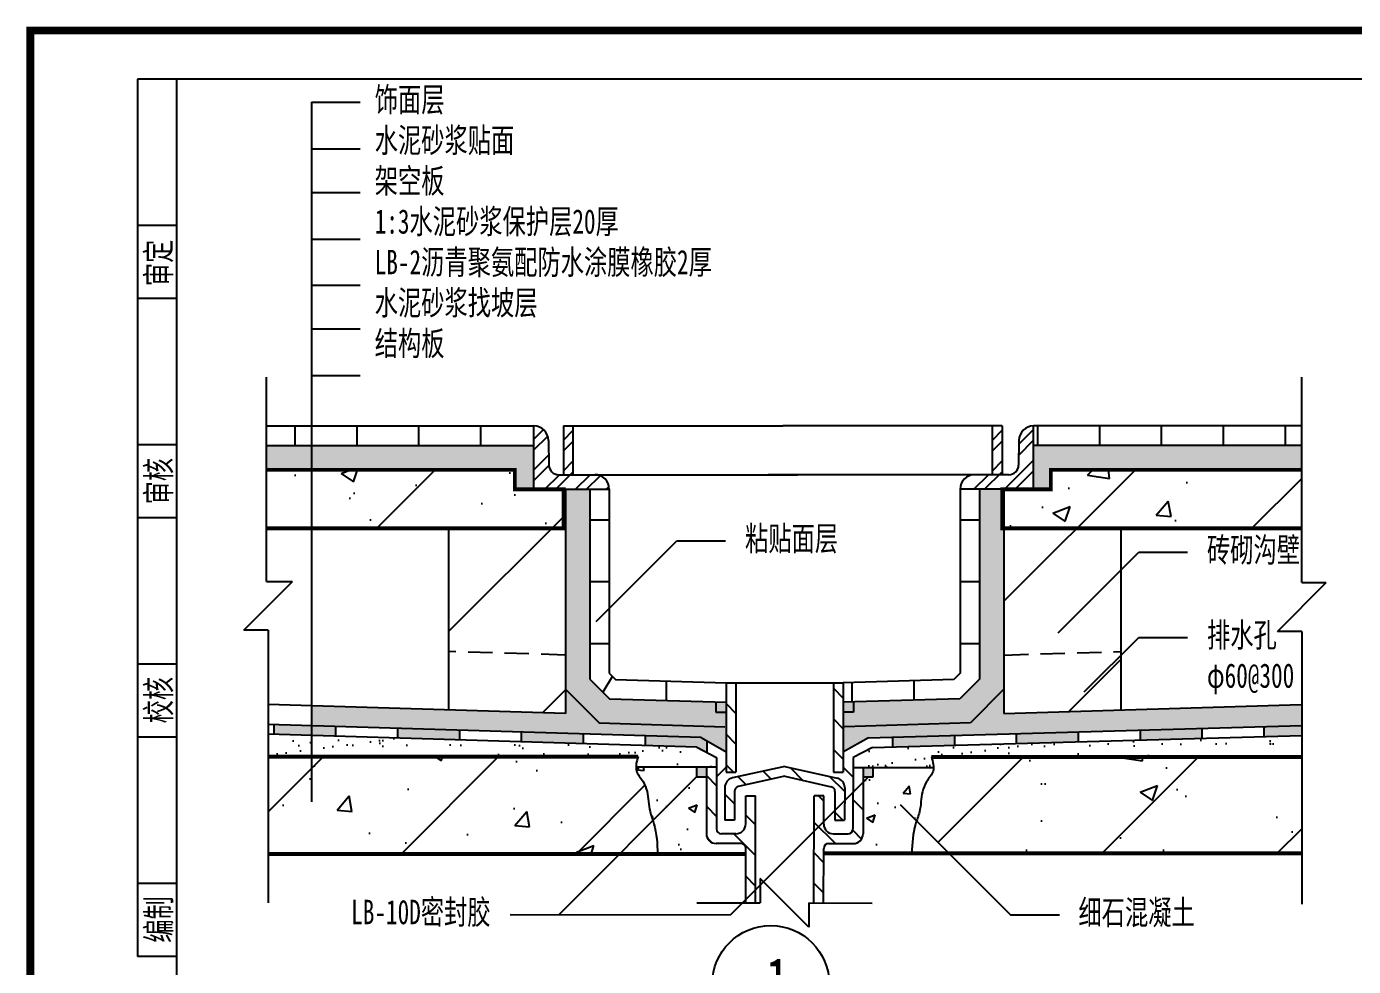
# Model space of a CAD drawing. Extents: x -1435 to -294, y -762 to 85.
# Drawn here: x -1435.2 to -1299.1, y -11.5 to 85 of the extents above; entities that cross this region are included whole.
import ezdxf

# ---------------------------------------------------------------- set-up
doc = ezdxf.new("R2010")
doc.units = 0
doc.linetypes.add('DASHED', pattern=[0.75, 0.5, -0.25])
doc.layers.get('0').update_dxf_attribs({"linetype": 'CONTINUOUS'})
doc.styles.get("Standard").update_dxf_attribs({"font": 'SimSun.ttf', "width": 0.7, "height": 2.5})

# ---------------------------------------------------------------- blocks, each defined once
blk = doc.blocks.new('X1')
blk.add_circle((-0.07, -0.01), 6)
at = {"insert": (-0.57, 2.69), "char_height": 5, "width": 2.34, "attachment_point": 1}
blk.add_mtext('1', dxfattribs=at)

msp = doc.modelspace()

# ---------------------------------------------------------------- hatches: boundary and pattern name
h = msp.add_hatch()
h.set_pattern_fill('ANSI31', color=256, scale=2, angle=45, style=0)
h.set_pattern_definition([(90, (-1160, 434.404), (-6.35, 1e-15), [])])
h.paths.add_polyline_path([(-1383.16, 43.98), (-1405.99, 43.98), (-1405.99, 41.98), (-1383.16, 41.98)])
h.paths.add_polyline_path([(-1405.99, 43.98), (-1410.61, 43.98), (-1410.61, 41.98), (-1405.99, 41.98)])
h.paths.add_polyline_path([(-1304.37, 43.98), (-1331.88, 43.98), (-1331.88, 41.98), (-1304.37, 41.98)])
h = msp.add_hatch()
h.set_pattern_fill('STEEL', color=256, scale=0.7, style=0)
h.set_pattern_definition([(45, (-1160, 434.4038), (-1.571545, 1.571545), []), (45, (-1160, 435.515), (-1.571545, 1.571545), [])])
h.paths.add_polyline_path([(-1376.92, 38.98), (-1380.61, 38.98, -0.408756), (-1381.61, 39.97), (-1381.66, 42.54, 0.40332), (-1383.16, 43.98), (-1383.16, 37.48), (-1375.42, 37.48, 0.414214)])
h.paths.add_polyline_path([(-1379.11, 43.98), (-1380.11, 43.98), (-1380.11, 38.98), (-1379.11, 38.98)], flags=17)
h.paths.add_polyline_path([(-1335.11, 43.98), (-1336.11, 43.98), (-1336.11, 38.98), (-1335.11, 38.98)], flags=16)
h.paths.add_polyline_path([(-1331.88, 43.98, 0.40332), (-1333.38, 42.54), (-1333.42, 39.97, -0.408756), (-1334.42, 38.98), (-1337.92, 38.98, 0.414214), (-1339.42, 37.48), (-1331.88, 37.48)])
h = msp.add_hatch()
h.set_pattern_fill('AR-SAND', color=256, scale=0.05, style=0)
h.set_pattern_definition([(37.5, (-1160, 434.4038), (-0.0800016, 2.447066), [0, -1.9304, 0, -2.159, 0, -2.06375]), (7.5, (-1160, 434.4038), (2.247616, 3.584126), [0, -1.0414, 0, -1.7399, 0, -0.66675]), (327.5, (-1161.562, 434.4038), (3.954962, 0.007186), [0, -0.635, 0, -2.286, 0, -2.9845]), (317.5, (-1161.562, 434.4038), (3.817782, 1.114647), [0, -0.3175, 0, -1.4986, 0, -1.7145])])
h.paths.add_polyline_path([(-1383.16, 41.98), (-1405.99, 41.98), (-1405.99, 39.48), (-1385.11, 39.48), (-1385.11, 37.48), (-1383.16, 37.48)])
h.paths.add_polyline_path([(-1405.99, 39.48), (-1405.99, 41.98), (-1410.61, 41.98), (-1410.61, 39.48)])
h.paths.add_polyline_path([(-1331.88, 41.98), (-1331.88, 37.48), (-1330.11, 37.48), (-1330.11, 39.48), (-1304.37, 39.48), (-1304.37, 41.98)])
h.paths.add_polyline_path([(-1334.92, 33.48), (-1335.11, 33.48), (-1335.11, 37.48), (-1337.42, 37.48), (-1337.42, 18.01), (-1339.44, 15.99), (-1350.36, 15.66), (-1350.36, 14.63), (-1351.42, 14.63), (-1351.42, 10.53), (-1348.83, 12), (-1304.37, 13.24), (-1304.37, 15.4), (-1334.92, 14.48)])
h.paths.add_polyline_path([(-1377.42, 37.48), (-1379.92, 37.48), (-1379.92, 14.48), (-1405.99, 15.26), (-1405.99, 13.22), (-1365.99, 12.02), (-1363.42, 10.56), (-1363.42, 14.63), (-1364.48, 14.63), (-1364.48, 15.66), (-1375.41, 15.99), (-1377.42, 18.01)])
h = msp.add_hatch()
h.set_pattern_fill('ANSI31', color=256, scale=4, style=0)
h.set_pattern_definition([(45, (-1160, 434.404), (-8.98026, 8.98026), [])])
edge = h.paths.add_edge_path()
edge.add_line((-1374.37, 0.06), (-1370.95, 3.49))
edge.add_spline(control_points=[(-1370.95, 3.49), (-1371.05, 3.8), (-1371.4, 4.76), (-1371.39, 6.18), (-1371.91, 7.59), (-1372.89, 8.6), (-1372.61, 9.55), (-1372.46, 10.06)], knot_values=[0, 0, 0, 0, 0.986089, 3.064607, 4.163955, 5.449378, 6.920406, 6.920406, 6.920406, 6.920406], degree=3, periodic=0)
edge.add_line((-1372.46, 10.06), (-1410.42, 10.06))
edge.add_line((-1410.42, 10.06), (-1410.42, 0.06))
edge.add_line((-1410.42, 0.06), (-1374.37, 0.06))
edge = h.paths.add_edge_path()
edge.add_spline(control_points=[(-1342.36, 10.03), (-1342.22, 9.52), (-1341.94, 8.56), (-1342.92, 7.56), (-1343.44, 6.15), (-1343.43, 4.74), (-1343.78, 3.78), (-1343.89, 3.47)], knot_values=[0, 0, 0, 0, 1.471028, 2.756451, 3.855799, 5.934317, 6.902897, 6.902897, 6.902897, 6.902897], degree=3, periodic=0)
edge.add_line((-1343.89, 3.47), (-1340.56, 0.14))
edge.add_line((-1340.56, 0.14), (-1304.37, 0.14))
edge.add_line((-1304.37, 0.14), (-1304.37, 10.03))
edge.add_line((-1304.37, 10.03), (-1342.36, 10.03))
h.paths.add_polyline_path([(-1304.37, 33.48), (-1304.37, 39.48), (-1328.61, 39.48), (-1330.11, 39.48), (-1330.11, 37.48), (-1334.92, 37.48), (-1334.92, 33.48)])
h.paths.add_polyline_path([(-1380.11, 33.48), (-1380.11, 37.48), (-1383.11, 37.48), (-1385.11, 37.48), (-1385.11, 39.48), (-1405.99, 39.48), (-1405.99, 33.48)])
h.paths.add_polyline_path([(-1410.61, 33.48), (-1405.99, 33.48), (-1405.99, 39.48), (-1410.61, 39.48)])
h.paths.add_polyline_path([(-1379.92, 37.48), (-1380.11, 37.48), (-1380.11, 33.48), (-1391.92, 33.48), (-1391.92, 20.84), (-1379.92, 20.48)])
h.paths.add_polyline_path([(-1379.92, 14.48), (-1379.92, 20.48), (-1391.92, 20.84), (-1391.92, 14.84)])
h.paths.add_polyline_path([(-1333.61, 33.48), (-1334.92, 33.48), (-1334.92, 20.48), (-1322.92, 20.84), (-1322.92, 33.48)])
h.paths.add_polyline_path([(-1334.92, 20.48), (-1334.92, 14.48), (-1322.92, 14.84), (-1322.92, 20.84)])
h = msp.add_hatch()
h.set_pattern_fill('AR-CONC', color=256, scale=0.1, style=0)
h.set_pattern_definition([(50, (-1160, 434.404), (18.21847, -1.5939), [1.905, -20.955]), (355, (-1160, 434.404), (-3.5243, 19.10566), [1.524, -16.764]), (100.451, (-1158.482, 434.271), (14.69425, 17.51167), [1.619, -17.809]), (46.184, (-1160, 439.484), (27.1079, -4.2042), [2.8575, -31.4325]), (96.6356, (-1157.74, 439.133), (23.7404, 24.7426), [2.4285, -26.7135]), (351.184, (-1160, 439.484), (23.7405, 24.7425), [2.286, -25.146]), (21, (-1157.46, 438.214), (15.1615, -10.22655), [1.905, -20.955]), (326, (-1157.46, 438.214), (6.1802, 18.4188), [1.524, -16.764]), (71.4514, (-1156.197, 437.362), (21.34165, 8.1923), [1.619, -17.809]), (37.5, (-1160, 434.404), (0.30886, 8.4555), [0, -16.5608, 0, -17.018, 0, -16.8275]), (7.5, (-1160, 434.404), (6.68197, 10.01806), [0, -9.7028, 0, -16.1798, 0, -6.4135]), (327.5, (-1165.664, 434.404), (13.55906, -0.57287), [0, -6.35, 0, -19.812, 0, -26.289]), (317.5, (-1168.204, 434.404), (14.81292, 2.54265), [0, -8.255, 0, -13.1572, 0, -18.669])])
edge = h.paths.add_edge_path()
edge.add_spline(control_points=[(-1370.95, 3.49), (-1371.05, 3.8), (-1371.4, 4.76), (-1371.39, 6.18), (-1371.91, 7.59), (-1372.62, 8.32), (-1372.68, 8.84), (-1372.68, 8.97)], knot_values=[1.076226, 1.076226, 1.076226, 1.076226, 2.062316, 4.140834, 5.240182, 6.525605, 6.920406, 6.920406, 6.920406, 6.920406], degree=3, periodic=0)
edge.add_spline(control_points=[(-1372.68, 8.97), (-1372.68, 9.32), (-1372.57, 9.69), (-1372.46, 10.06)], knot_values=[0, 0, 0, 0, 1.076226, 1.076226, 1.076226, 1.076226], degree=3, periodic=0)
edge.add_line((-1372.46, 10.06), (-1410.42, 10.06))
edge.add_line((-1410.42, 10.06), (-1410.42, 0.06))
edge.add_line((-1410.42, 0.06), (-1374.37, 0.06))
edge.add_line((-1374.37, 0.06), (-1370.95, 3.49))
edge = h.paths.add_edge_path()
edge.add_spline(control_points=[(-1370.46, 0.06), (-1370.51, 1.11), (-1370.55, 2.28), (-1370.91, 3.38), (-1370.95, 3.49)], knot_values=[6.920406, 6.920406, 6.920406, 6.920406, 10.034169, 10.384553, 10.384553, 10.384553, 10.384553], degree=3, periodic=0)
edge.add_line((-1370.95, 3.49), (-1374.37, 0.06))
edge.add_line((-1374.37, 0.06), (-1370.46, 0.06))
edge = h.paths.add_edge_path()
edge.add_line((-1304.37, 10.03), (-1342.36, 10.03))
edge.add_spline(control_points=[(-1342.36, 10.03), (-1342.26, 9.66), (-1342.15, 9.28), (-1342.15, 8.94)], knot_values=[0, 0, 0, 0, 1.076226, 1.076226, 1.076226, 1.076226], degree=3, periodic=0)
edge.add_spline(control_points=[(-1342.15, 8.94), (-1342.15, 8.81), (-1342.21, 8.28), (-1342.92, 7.56), (-1343.44, 6.15), (-1343.43, 4.74), (-1343.78, 3.78), (-1343.89, 3.47)], knot_values=[1.076226, 1.076226, 1.076226, 1.076226, 1.471028, 2.756451, 3.855799, 5.934317, 6.902897, 6.902897, 6.902897, 6.902897], degree=3, periodic=0)
edge.add_line((-1343.89, 3.47), (-1340.56, 0.14))
edge.add_line((-1340.56, 0.14), (-1304.37, 0.14))
edge.add_line((-1304.37, 0.14), (-1304.37, 10.03))
edge = h.paths.add_edge_path()
edge.add_spline(control_points=[(-1343.89, 3.47), (-1343.93, 3.36), (-1344.28, 2.29), (-1344.34, 1.15), (-1344.38, 0.14)], knot_values=[6.902897, 6.902897, 6.902897, 6.902897, 7.27079, 10.275408, 10.275408, 10.275408, 10.275408], degree=3, periodic=0)
edge.add_line((-1344.38, 0.14), (-1340.56, 0.14))
edge.add_line((-1340.56, 0.14), (-1343.89, 3.47))
h.paths.add_polyline_path([(-1304.37, 39.48), (-1328.61, 39.48), (-1330.11, 39.48), (-1330.11, 37.48), (-1334.92, 37.48), (-1334.92, 33.48), (-1304.37, 33.48)])
h.paths.add_polyline_path([(-1380.11, 37.48), (-1383.11, 37.48), (-1385.11, 37.48), (-1385.11, 39.48), (-1405.99, 39.48), (-1405.99, 33.48), (-1380.11, 33.48)])
h.paths.add_polyline_path([(-1405.99, 39.48), (-1410.61, 39.48), (-1410.61, 33.48), (-1405.99, 33.48)])
h = msp.add_hatch()
h.set_pattern_fill('ANSI31', color=256, scale=2, angle=135, style=0)
h.set_pattern_definition([(180, (-1160, 434.404), (-1e-15, -6.35), [])])
h.paths.add_polyline_path([(-1375.42, 37.48), (-1377.42, 37.48), (-1377.42, 18.01), (-1375.41, 15.99), (-1374.77, 17.97), (-1375.42, 18.63)])
h.paths.add_polyline_path([(-1339.42, 18.63), (-1338.11, 17.32), (-1337.42, 18.01), (-1337.42, 37.48), (-1339.42, 37.48)])
h = msp.add_hatch()
h.set_pattern_fill('ANSI31', color=256, scale=0.7, angle=90, style=0)
h.set_pattern_definition([(135, (-1160, 434.4038), (-1.571545, -1.571545), [])])
h.paths.add_polyline_path([(-1362.42, 17.63), (-1363.42, 17.63), (-1363.42, 8.47), (-1362.42, 8.47)])
h.paths.add_polyline_path([(-1352.42, 8.47), (-1351.42, 8.47), (-1351.42, 17.63), (-1352.42, 17.63)])
h.paths.add_polyline_path([(-1351.26, 6.88, 0.351522), (-1352.04, 7.86), (-1357.41, 9.06), (-1362.79, 7.87, 0.351522), (-1363.57, 6.89), (-1363.57, 3.55), (-1362.57, 3.55), (-1362.57, 6.49, -0.351522), (-1362.18, 6.98), (-1357.41, 8.04), (-1352.65, 6.97, -0.351522), (-1352.26, 6.48), (-1352.27, 4.55), (-1351.26, 5.56)])
h.paths.add_polyline_path([(-1351.26, 5.56), (-1352.27, 4.55), (-1352.27, 3.54), (-1351.27, 3.54)], flags=17)
h.paths.add_polyline_path([(-1350.38, 1.14, 0.414214), (-1349.38, 2.13), (-1349.37, 7.45), (-1350.41, 6.41), (-1350.42, 2.64, -0.414214), (-1350.92, 2.14), (-1352.42, 2.14, -0.414214), (-1353.42, 3.14), (-1353.42, 3.4), (-1354.42, 2.4), (-1354.43, -4.95), (-1353.43, -4.96), (-1353.42, 0.64, -0.414214), (-1352.92, 1.14)])
h.paths.add_polyline_path([(-1364.42, 8.97), (-1365.46, 8.97), (-1365.46, 2.15, 0.414214), (-1364.46, 1.15), (-1361.92, 1.15, -0.414214), (-1361.42, 0.65), (-1361.42, -4.6), (-1360.42, -3.6), (-1360.42, 6.03), (-1361.42, 6.03), (-1361.42, 3.15, -0.414214), (-1362.42, 2.15), (-1363.92, 2.15, -0.414214), (-1364.42, 2.65)])
h.paths.add_polyline_path([(-1361.42, -4.6), (-1361.42, -4.95), (-1360.42, -4.95), (-1360.42, -3.6)])
h.paths.add_polyline_path([(-1353.41, 6.02), (-1354.41, 6.02), (-1354.42, 2.4), (-1353.42, 3.4)], flags=17)
h = msp.add_hatch(color=256)
h.paths.add_polyline_path([(-1363.42, 15.63), (-1364.48, 15.66), (-1364.48, 14.63), (-1363.42, 14.63)])
h.paths.add_polyline_path([(-1350.36, 15.66), (-1351.42, 15.63), (-1351.42, 14.63), (-1350.36, 14.63)])
h = msp.add_hatch()
h.set_pattern_fill('AR-SAND', color=256, scale=0.07, style=0)
h.set_pattern_definition([(37.5, (-870.0693, 491.058), (-0.112002, 3.425893), [0, -2.70256, 0, -3.0226, 0, -2.88925]), (7.5, (-870.0693, 491.058), (3.146663, 5.017776), [0, -1.45796, 0, -2.43586, 0, -0.93345]), (327.5, (-872.2563, 491.058), (5.536947, 0.01006), [0, -0.889, 0, -3.2004, 0, -4.1783]), (317.5, (-872.2563, 491.058), (5.344895, 1.560505), [0, -0.4445, 0, -2.09804, 0, -2.4003])])
edge = h.paths.add_edge_path()
edge.add_line((-1405.97, 12.22), (-1405.98, 10.06))
edge.add_line((-1405.98, 10.06), (-1372.46, 10.06))
edge.add_spline(control_points=[(-1372.46, 10.06), (-1372.57, 9.69), (-1372.68, 9.32), (-1372.68, 8.97)], knot_values=[0, 0, 0, 0, 1.076226, 1.076226, 1.076226, 1.076226], degree=3, periodic=0)
edge.add_line((-1372.68, 8.97), (-1365.46, 8.97))
edge.add_line((-1365.46, 8.97), (-1364.42, 8.97))
edge.add_line((-1364.42, 8.97), (-1364.42, 9.97))
edge.add_line((-1364.42, 9.97), (-1366.42, 11.03))
edge.add_line((-1366.42, 11.03), (-1405.97, 12.22))
h.paths.add_polyline_path([(-1410.42, 12.35), (-1410.42, 10.06), (-1405.98, 10.06), (-1405.97, 12.22)])
edge = h.paths.add_edge_path()
edge.add_spline(control_points=[(-1342.15, 8.94), (-1342.15, 9.28), (-1342.26, 9.66), (-1342.36, 10.03)], knot_values=[0, 0, 0, 0, 1.076226, 1.076226, 1.076226, 1.076226], degree=3, periodic=0)
edge.add_line((-1342.36, 10.03), (-1304.37, 10.03))
edge.add_line((-1304.37, 10.03), (-1304.37, 12.24))
edge.add_line((-1304.37, 12.24), (-1348.4, 11.01))
edge.add_line((-1348.4, 11.01), (-1350.4, 9.96))
edge.add_line((-1350.4, 9.96), (-1350.4, 8.95))
edge.add_line((-1350.4, 8.95), (-1349.37, 8.95))
edge.add_line((-1349.37, 8.95), (-1342.15, 8.94))
h = msp.add_hatch(color=256)
h.paths.add_polyline_path([(-1371.72, 12.19), (-1371.72, 11.19), (-1366.42, 11.03), (-1365.37, 10.47), (-1365.37, 11.67), (-1365.99, 12.02)])
h.paths.add_polyline_path([(-1378.07, 11.38), (-1378.07, 12.38), (-1384.42, 12.57), (-1384.42, 11.57)])
h.paths.add_polyline_path([(-1390.77, 11.76), (-1390.77, 12.76), (-1397.12, 12.95), (-1397.12, 11.95)])
h.paths.add_polyline_path([(-1405.97, 12.22), (-1405.97, 13.22), (-1409.82, 13.33), (-1409.82, 12.33)])
h.paths.add_polyline_path([(-1403.47, 12.14), (-1403.47, 13.14), (-1405.97, 13.22), (-1405.97, 12.22)])
h.paths.add_polyline_path([(-1346.32, 12.07), (-1346.32, 11.07), (-1339.97, 11.25), (-1339.97, 12.25)])
h.paths.add_polyline_path([(-1333.62, 12.42), (-1333.62, 11.42), (-1327.27, 11.6), (-1327.27, 12.6)])
h.paths.add_polyline_path([(-1320.92, 12.78), (-1320.92, 11.78), (-1314.57, 11.95), (-1314.57, 12.95)])
h.paths.add_polyline_path([(-1308.22, 13.13), (-1308.22, 12.13), (-1304.37, 12.24), (-1304.37, 13.24)])
h = msp.add_hatch()
h.set_pattern_fill('AR-CONC', color=256, scale=0.05, style=0)
h.set_pattern_definition([(50, (-870.069, 491.058), (9.10923, -0.796954), [0.9525, -10.4775]), (355, (-870.069, 491.058), (-1.76214, 9.55283), [0.762, -8.382]), (100.451, (-869.31, 490.992), (7.34713, 8.75583), [0.8095, -8.9045]), (46.1842, (-870.069, 493.598), (13.55395, -2.10212), [1.42875, -15.71625]), (96.6356, (-868.94, 493.423), (11.8702, 12.37128), [1.21425, -13.35675]), (351.184, (-870.07, 493.598), (11.87023, 12.37126), [1.143, -12.573]), (21, (-868.799, 492.963), (7.580744, -5.113276), [0.9525, -10.4775]), (326, (-868.799, 492.963), (3.0901, 9.2094), [0.762, -8.382]), (71.4514, (-868.168, 492.537), (10.67082, 4.09614), [0.8095, -8.9045]), (37.5, (-870.0693, 491.058), (0.15443, 4.227752), [0, -8.2804, 0, -8.509, 0, -8.41375]), (7.5, (-870.0693, 491.058), (3.340983, 5.00903), [0, -4.8514, 0, -8.0899, 0, -3.20675]), (327.5, (-872.9014, 491.058), (6.77953, -0.286437), [0, -3.175, 0, -9.906, 0, -13.1445]), (317.5, (-874.1714, 491.058), (7.40646, 1.271325), [0, -4.1275, 0, -6.5786, 0, -9.3345])])
edge = h.paths.add_edge_path()
edge.add_line((-1366.46, 7.97), (-1366.46, 8.97))
edge.add_line((-1366.46, 8.97), (-1372.68, 8.97))
edge.add_spline(control_points=[(-1372.68, 8.97), (-1372.68, 8.84), (-1372.62, 8.32), (-1371.91, 7.59), (-1371.39, 6.18), (-1371.4, 4.76), (-1371.05, 3.8), (-1370.95, 3.49)], knot_values=[1.076226, 1.076226, 1.076226, 1.076226, 1.471028, 2.756451, 3.855799, 5.934317, 6.920406, 6.920406, 6.920406, 6.920406], degree=3, periodic=0)
edge.add_line((-1370.95, 3.49), (-1366.46, 7.97))
edge = h.paths.add_edge_path()
edge.add_line((-1361.42, 0.06), (-1361.42, 0.65))
edge.add_arc((-1361.92, 0.65), 0.5, 0, 90)
edge.add_line((-1361.92, 1.15), (-1364.46, 1.15))
edge.add_arc((-1364.46, 2.15), 1, 180, 270, ccw=False)
edge.add_line((-1365.46, 2.15), (-1365.46, 7.97))
edge.add_line((-1365.46, 7.97), (-1366.46, 7.97))
edge.add_line((-1366.46, 7.97), (-1370.95, 3.49))
edge.add_spline(control_points=[(-1370.95, 3.49), (-1370.91, 3.38), (-1370.55, 2.28), (-1370.51, 1.11), (-1370.46, 0.06)], knot_values=[6.920406, 6.920406, 6.920406, 6.920406, 7.27079, 10.384553, 10.384553, 10.384553, 10.384553], degree=3, periodic=0)
edge.add_line((-1370.46, 0.06), (-1361.42, 0.06))
edge = h.paths.add_edge_path()
edge.add_spline(control_points=[(-1344.38, 0.14), (-1344.34, 1.15), (-1344.26, 2.61), (-1343.43, 4.61), (-1343.44, 6.15), (-1342.92, 7.56), (-1342.21, 8.28), (-1342.15, 8.81), (-1342.15, 8.94)], knot_values=[1.076226, 1.076226, 1.076226, 1.076226, 4.080845, 5.417318, 7.495836, 8.595184, 9.880607, 10.275408, 10.275408, 10.275408, 10.275408], degree=3, periodic=0)
edge.add_line((-1342.15, 8.94), (-1348.37, 8.95))
edge.add_line((-1348.37, 8.95), (-1348.37, 7.95))
edge.add_line((-1348.37, 7.95), (-1349.37, 7.95))
edge.add_line((-1349.37, 7.95), (-1349.38, 2.13))
edge.add_arc((-1350.38, 2.14), 1, 269.8752, 359.8752, ccw=False)
edge.add_line((-1350.38, 1.14), (-1352.92, 1.14))
edge.add_arc((-1352.92, 0.64), 0.5, 89.8752, 179.8752)
edge.add_line((-1353.42, 0.64), (-1353.42, 0.14))
edge.add_line((-1353.42, 0.14), (-1344.38, 0.14))
h = msp.add_hatch(color=256)
h.paths.add_polyline_path([(-1365.46, 8.97), (-1366.46, 8.97), (-1366.46, 7.97), (-1365.46, 7.97)])
h.paths.add_polyline_path([(-1348.37, 7.95), (-1348.37, 8.95), (-1349.37, 8.95), (-1349.37, 7.95)])

# ---------------------------------------------------------------- linework, layer by layer
for p, q in [((-1169.82, 79.55), (-1423.82, 79.55)), ((-1423.82, 79.55), (-1423.82, -10.45)), ((-1419.82, 79.55), (-1419.82, -106.45)), ((-1405.99, 77.21), (-1400.99, 77.21)), ((-1405.99, 77.21), (-1405.99, 5.42)), ((-1405.99, 72.41), (-1400.99, 72.41)), ((-1405.99, 67.93), (-1400.99, 67.93)), ((-1419.82, 64.55), (-1423.82, 64.55)), ((-1405.99, 63.13), (-1400.99, 63.13)), ((-1405.99, 58.42), (-1400.99, 58.42)), ((-1419.82, 57.05), (-1423.82, 57.05)), ((-1405.99, 53.94), (-1400.99, 53.94)), ((-1405.99, 49.14), (-1400.99, 49.14)), ((-1410.61, 28.02), (-1410.61, 48.98)), ((-1304.37, 27.91), (-1304.37, 48.98)), ((-1410.61, 43.98), (-1383.16, 43.98)), ((-1383.16, 37.48), (-1383.16, 43.98)), ((-1380.11, 43.98), (-1357.61, 43.98)), ((-1380.11, 43.98), (-1380.11, 38.98)), ((-1379.11, 38.98), (-1379.11, 43.98)), ((-1335.11, 43.98), (-1357.61, 43.98)), ((-1336.11, 38.98), (-1336.11, 43.98)), ((-1335.11, 43.98), (-1335.11, 38.98)), ((-1304.37, 43.98), (-1331.88, 43.98)), ((-1331.88, 37.48), (-1331.88, 43.98)), ((-1381.66, 42.48), (-1381.61, 39.97)), ((-1333.38, 42.48), (-1333.42, 39.97)), ((-1419.82, 42.05), (-1423.82, 42.05)), ((-1410.61, 41.98), (-1383.16, 41.98)), ((-1304.37, 41.98), (-1331.88, 41.98)), ((-1410.61, 39.48), (-1386.61, 39.48)), ((-1380.61, 38.98), (-1356.11, 38.98)), ((-1334.42, 38.98), (-1359.11, 38.98)), ((-1304.37, 39.48), (-1328.61, 39.48)), ((-1383.11, 37.48), (-1375.42, 37.48)), ((-1379.92, 37.48), (-1379.92, 14.48)), ((-1377.42, 37.48), (-1377.42, 18.01)), ((-1375.42, 37.48), (-1375.42, 18.63)), ((-1339.42, 37.48), (-1339.42, 18.63)), ((-1332.11, 37.48), (-1339.42, 37.48)), ((-1331.92, 37.48), (-1339.42, 37.48)), ((-1337.42, 37.48), (-1337.42, 18.01)), ((-1334.92, 37.48), (-1334.92, 14.48)), ((-1419.82, 34.55), (-1423.82, 34.55)), ((-1410.61, 33.48), (-1381.61, 33.48)), ((-1391.92, 33.48), (-1391.92, 14.84)), ((-1304.61, 33.48), (-1333.61, 33.48)), ((-1322.92, 33.48), (-1322.92, 14.84)), ((-1376.76, 23.92), (-1368.49, 32.19)), ((-1368.49, 32.19), (-1363.49, 32.19)), ((-1329.36, 22.75), (-1321.09, 31.02)), ((-1321.09, 31.02), (-1316.09, 31.02)), ((-1412.92, 23.02), (-1407.92, 28.02)), ((-1410.61, 28.02), (-1407.92, 28.02)), ((-1306.87, 22.91), (-1301.87, 27.91)), ((-1304.37, 27.91), (-1301.87, 27.91)), ((-1410.42, 23.02), (-1412.92, 23.02)), ((-1410.42, 23.02), (-1410.42, -4.94)), ((-1326.68, 16.71), (-1321.09, 22.29)), ((-1321.09, 22.29), (-1316.09, 22.29)), ((-1304.37, 22.91), (-1306.87, 22.91)), ((-1304.37, 22.91), (-1304.37, -5.06)), ((-1419.82, 19.55), (-1423.82, 19.55)), ((-1377.42, 18.01), (-1375.41, 15.99)), ((-1375.09, 18.3), (-1376.08, 16.66)), ((-1375.42, 18.63), (-1374.77, 17.97)), ((-1374.77, 17.97), (-1363.42, 17.63)), ((-1369.55, 15.81), (-1369.55, 17.81)), ((-1340.08, 17.97), (-1351.42, 17.63)), ((-1344.15, 15.85), (-1344.15, 17.85)), ((-1339.42, 18.63), (-1340.08, 17.97)), ((-1337.42, 18.01), (-1339.44, 15.99)), ((-1379.92, 16.97), (-1376.47, 13.52)), ((-1363.42, 17.63), (-1363.42, 8.47)), ((-1363.42, 17.63), (-1351.42, 17.63)), ((-1362.42, 17.63), (-1362.42, 8.47)), ((-1352.42, 17.63), (-1352.42, 8.47)), ((-1351.42, 17.63), (-1351.42, 8.47)), ((-1350.5, 15.66), (-1350.5, 17.66)), ((-1334.92, 16.97), (-1338.37, 13.52)), ((-1379.92, 14.48), (-1410.42, 15.4)), ((-1375.41, 15.99), (-1363.42, 15.63)), ((-1364.48, 15.63), (-1364.48, 14.63)), ((-1339.44, 15.99), (-1351.42, 15.63)), ((-1350.36, 15.63), (-1350.36, 14.63)), ((-1334.92, 14.48), (-1304.42, 15.4)), ((-1364.48, 14.63), (-1363.42, 14.63)), ((-1350.36, 14.63), (-1351.42, 14.63)), ((-1365.99, 12.02), (-1410.42, 13.35)), ((-1366.42, 11.03), (-1410.42, 12.35)), ((-1409.82, 12.33), (-1409.82, 13.33)), ((-1403.47, 12.14), (-1403.47, 13.14)), ((-1397.12, 11.95), (-1397.12, 12.95)), ((-1390.77, 11.76), (-1390.77, 12.76)), ((-1384.42, 11.57), (-1384.42, 12.57)), ((-1378.07, 11.38), (-1378.07, 12.38)), ((-1376.47, 13.52), (-1363.56, 13.13)), ((-1338.37, 13.52), (-1351.29, 13.13)), ((-1348.83, 12), (-1304.37, 13.24)), ((-1333.62, 11.42), (-1333.62, 12.42)), ((-1327.27, 11.6), (-1327.27, 12.6)), ((-1320.92, 11.78), (-1320.92, 12.78)), ((-1314.57, 11.95), (-1314.57, 12.95)), ((-1308.22, 12.13), (-1308.22, 13.13)), ((-1419.82, 12.05), (-1423.82, 12.05)), ((-1371.72, 11.19), (-1371.72, 12.19)), ((-1366.42, 11.03), (-1364.42, 9.97)), ((-1365.99, 12.02), (-1363.42, 10.56)), ((-1365.37, 10.47), (-1365.37, 11.67)), ((-1348.83, 12), (-1351.4, 10.55)), ((-1348.4, 11.01), (-1350.4, 9.96)), ((-1348.4, 11.01), (-1304.37, 12.24)), ((-1346.32, 11.07), (-1346.32, 12.07)), ((-1339.97, 11.25), (-1339.97, 12.25)), ((-1372.46, 10.06), (-1410.42, 10.06)), ((-1364.42, 9.97), (-1364.42, 2.65)), ((-1350.4, 9.96), (-1350.42, 2.64)), ((-1342.36, 10.03), (-1304.37, 10.03)), ((-1365.46, 8.97), (-1372.68, 8.97)), ((-1366.46, 8.97), (-1366.46, 7.97)), ((-1364.46, 8.97), (-1365.46, 8.97)), ((-1365.46, 8.97), (-1365.46, 2.15)), ((-1364.42, 7.97), (-1363.42, 8.97)), ((-1363.42, 8.47), (-1362.42, 8.47)), ((-1357.42, 9.06), (-1362.79, 7.87)), ((-1357.4, 9.06), (-1352.04, 7.86)), ((-1352.42, 8.47), (-1351.42, 8.47)), ((-1350.41, 7.96), (-1351.4, 8.96)), ((-1350.37, 8.95), (-1349.37, 8.95)), ((-1349.37, 8.95), (-1349.38, 2.13)), ((-1349.37, 8.95), (-1342.15, 8.94)), ((-1348.37, 8.95), (-1348.37, 7.95)), ((-1366.46, 7.97), (-1380.6, -6.17)), ((-1366.46, 7.97), (-1365.46, 7.97)), ((-1363.57, 6.89), (-1363.57, 3.55)), ((-1348.87, 7.95), (-1363.01, -6.19)), ((-1357.42, 8.04), (-1362.18, 6.98)), ((-1357.41, 8.04), (-1352.65, 6.97)), ((-1351.26, 6.88), (-1351.27, 3.54)), ((-1348.37, 7.95), (-1349.37, 7.95)), ((-1362.57, 6.49), (-1362.57, 3.55)), ((-1361.42, 3.15), (-1361.42, 6.03)), ((-1361.42, 6.03), (-1360.42, 6.03)), ((-1360.42, -4.95), (-1360.42, 6.03)), ((-1354.43, -4.95), (-1354.41, 6.02)), ((-1353.41, 6.02), (-1354.41, 6.02)), ((-1353.42, 3.14), (-1353.41, 6.02)), ((-1352.26, 6.48), (-1352.27, 3.54)), ((-1345.57, 5.16), (-1334.24, -6.17)), ((-1362.57, 3.55), (-1363.57, 3.55)), ((-1352.27, 3.54), (-1351.27, 3.54)), ((-1362.42, 2.15), (-1363.92, 2.15)), ((-1352.42, 2.14), (-1350.92, 2.14)), ((-1361.42, 0.06), (-1410.42, 0.06)), ((-1361.92, 1.15), (-1364.46, 1.15)), ((-1361.42, -4.95), (-1361.42, 0.65)), ((-1353.43, -4.96), (-1353.42, 0.64)), ((-1353.42, 0.14), (-1304.37, 0.14)), ((-1352.92, 1.14), (-1350.38, 1.14)), ((-1354.93, -7.45), (-1359.93, -2.45)), ((-1359.93, -2.45), (-1359.93, -4.95)), ((-1419.82, -2.95), (-1423.82, -2.95)), ((-1366.42, -4.94), (-1359.93, -4.95)), ((-1354.93, -4.95), (-1354.93, -7.45)), ((-1354.93, -4.95), (-1348.45, -4.96)), ((-1363.01, -6.19), (-1385.6, -6.17)), ((-1334.24, -6.17), (-1329.24, -6.17)), ((-1419.82, -10.45), (-1423.82, -10.45))]:
    msp.add_line(p, q)
at = {"linetype": 'DASHED', "ltscale": 5}
for p, q in [((-1379.92, 20.48), (-1391.92, 20.84)), ((-1334.92, 20.48), (-1322.92, 20.84))]:
    msp.add_line(p, q, dxfattribs=at)
for points, const_width in [([(-1434.82, -111.45), (-1164.82, -111.45), (-1164.82, 84.55), (-1434.82, 84.55), (-1434.82, -111.45)], 0.8), ([(-1410.61, 39.48), (-1385.11, 39.48), (-1385.11, 37.48), (-1380.11, 37.48), (-1380.11, 33.48), (-1410.61, 33.48)], 0.4), ([(-1304.37, 39.48), (-1330.11, 39.48), (-1330.11, 37.48), (-1335.11, 37.48), (-1335.11, 33.48), (-1304.37, 33.48)], 0.4), ([(-1410.42, 10.06), (-1372.46, 10.06)], 0.4), ([(-1304.37, 10.03), (-1342.36, 10.03)], 0.4), ([(-1410.42, 0.06), (-1361.42, 0.06)], 0.4), ([(-1304.37, 0.14), (-1353.42, 0.14)], 0.4)]:
    msp.add_lwpolyline(points, dxfattribs=dict(const_width=const_width))
for centre, radius, start, end in [((-1383.16, 42.48), 1.5, 0, 90), ((-1331.88, 42.48), 1.5, 90, 180), ((-1380.61, 39.98), 1, 181.0696, 270), ((-1334.42, 39.98), 1, 270, 358.9304), ((-1376.92, 37.48), 1.5, 0, 90), ((-1337.92, 37.48), 1.5, 90, 180), ((-1362.57, 6.89), 1, 102.5291, 180), ((-1362.07, 6.49), 0.5, 102.5291, 180), ((-1352.76, 6.48), 0.5, 359.8752, 77.3461), ((-1352.26, 6.88), 1, 359.8752, 77.3461), ((-1362.42, 3.15), 1, 270, 0), ((-1352.42, 3.14), 1, 179.8752, 269.8752), ((-1364.46, 2.15), 1, 180, 270), ((-1363.92, 2.65), 0.5, 180, 270), ((-1350.92, 2.64), 0.5, 269.8752, 359.8752), ((-1350.38, 2.14), 1, 269.8752, 359.8752), ((-1361.92, 0.65), 0.5, 0, 90), ((-1352.92, 0.64), 0.5, 89.8752, 179.8752)]:
    msp.add_arc(centre, radius, start, end)
msp.add_spline([(-1372.46, 10.06), (-1372.63, 8.6), (-1371.96, 7.5), (-1371.55, 6.48), (-1371.24, 4.43), (-1370.84, 3.15), (-1370.46, 0.06)], degree=3)
msp.add_open_spline([(-1342.36, 10.03), (-1342.22, 9.52), (-1341.94, 8.56), (-1342.92, 7.56), (-1343.44, 6.15), (-1343.43, 4.61), (-1344.26, 2.61), (-1344.34, 1.15), (-1344.38, 0.14)], degree=3, knots=[0, 0, 0, 0, 1.471028, 2.756451, 3.855799, 5.934317, 7.27079, 10.275408, 10.275408, 10.275408, 10.275408])

# ---------------------------------------------------------------- block references
msp.add_blockref('X1', (-1358.78, -13.26))

# ---------------------------------------------------------------- texts
at = {"char_height": 2.5}
for s, insert, width, attachment_point in [('饰面层\\P水泥砂浆贴面\\P架空板\\P1:3水泥砂浆保护层20厚\\PLB-2沥青聚氨配防水涂膜橡胶2厚\\P水泥砂浆找坡层\\P结构板', (-1399.49, 78.71), 48, 1), ('粘贴面层', (-1361.49, 33.69), 26.14, 1), ('砖砌沟壁', (-1314.09, 32.52), 50, 1), ('排水孔\\Pφ60@300', (-1314.09, 23.79), 50, 1), ('LB-10D密封胶', (-1387.6, -7.42), 50, 9), ('细石混凝土', (-1327.28, -4.67), 50.0329, 1)]:
    msp.add_mtext(s, dxfattribs=dict(at, insert=insert, width=width, attachment_point=attachment_point))
at = {"char_height": 2.5, "width": 18.801, "attachment_point": 7, "rotation": 90}
for s, insert in [('审定', (-1420.14, 58.32)), ('审核', (-1420.14, 35.93)), ('校核', (-1420.14, 13.47)), ('编制', (-1420.14, -9.03))]:
    msp.add_mtext(s, dxfattribs=dict(at, insert=insert))

doc.saveas('drawing.dxf')
